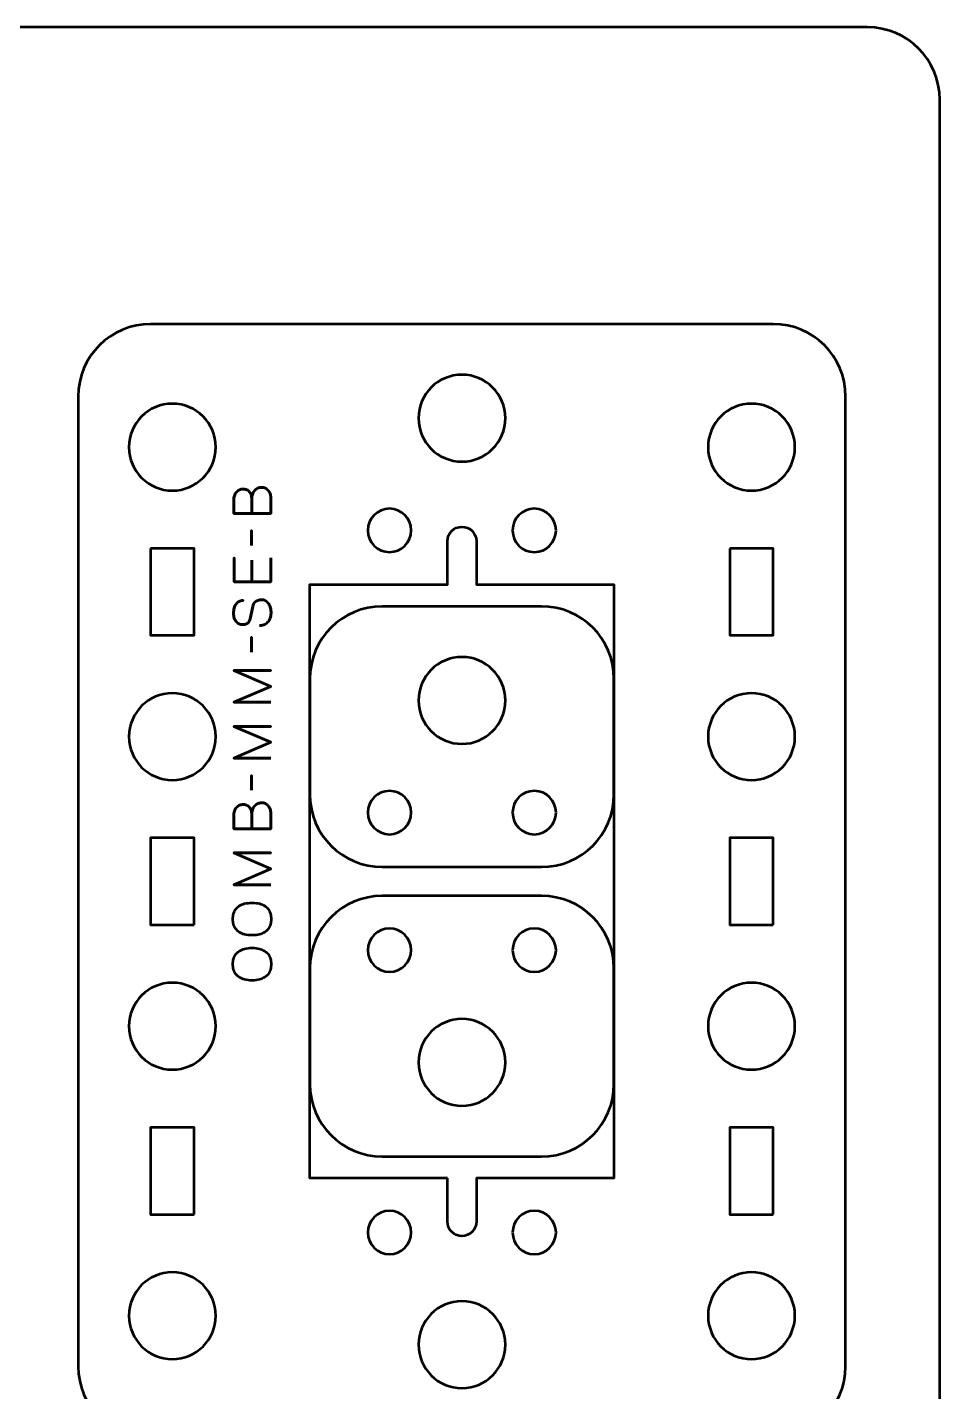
# Model space of a CAD drawing. Header units: centimetres. Extents: x -17.9 to -3.1, y -25.3 to -4.3.
# Drawn here: x -9.4 to -3.1, y -13.77 to -4.35 of the extents above; entities that cross this region are included whole.
import ezdxf

# ---------------------------------------------------------------- set-up
doc = ezdxf.new("R2010")
doc.units = ezdxf.units.CM
doc.header["$MEASUREMENT"] = 0
doc.layers.add('Layer 1', color=7, linetype='Continuous')

msp = doc.modelspace()

# ---------------------------------------------------------------- linework, layer by layer
at = {"layer": 'Layer 1', "color": 7, "lineweight": 53}
msp.add_open_spline([(-17.90003, -24.8499), (-17.90003, -24.8499), (-17.90003, -4.84994), (-17.90003, -4.84994), (-17.90003, -4.84994), (-17.90003, -4.57297), (-17.67694, -4.34998), (-17.39994, -4.34998), (-17.39994, -4.34998), (-17.39994, -4.34998), (-3.60007, -4.34998), (-3.60007, -4.34998), (-3.60007, -4.34998), (-3.32293, -4.34998), (-3.09997, -4.57297), (-3.09997, -4.84994), (-3.09997, -4.84994), (-3.09997, -4.84994), (-3.09997, -24.8499), (-3.09997, -24.8499), (-3.09997, -24.8499), (-3.09997, -25.1269), (-3.32293, -25.34999), (-3.60007, -25.34999), (-3.60007, -25.34999), (-3.60007, -25.34999), (-17.39994, -25.34999), (-17.39994, -25.34999), (-17.39994, -25.34999), (-17.67694, -25.34999), (-17.90003, -25.1269), (-17.90003, -24.8499)], degree=3, knots=[0, 0, 0, 0, 0.125, 0.125, 0.125, 0.125, 0.25, 0.25, 0.25, 0.25, 0.375, 0.375, 0.375, 0.375, 0.5, 0.5, 0.5, 0.5, 0.625, 0.625, 0.625, 0.625, 0.75, 0.75, 0.75, 0.75, 0.875, 0.875, 0.875, 0.875, 1, 1, 1, 1], dxfattribs=at)
at = {"layer": 'Layer 1', "color": 2, "lineweight": 53}
for points, knots in [([(-9.05003, -6.9001), (-9.05003, -6.6231), (-8.82694, -6.4), (-8.54994, -6.4), (-8.54994, -6.4), (-8.54994, -6.4), (-4.25008, -6.4), (-4.25008, -6.4), (-4.25008, -6.4), (-3.97295, -6.4), (-3.74999, -6.6231), (-3.74999, -6.9001), (-3.74999, -6.9001), (-3.74999, -9.66669), (-3.74999, -10.83331), (-3.74999, -13.5999), (-3.74999, -13.5999), (-3.74999, -13.8769), (-3.97308, -14.1), (-4.25008, -14.1), (-4.25008, -14.1), (-4.25008, -14.1), (-8.54994, -14.1), (-8.54994, -14.1), (-8.54994, -14.1), (-8.82707, -14.1), (-9.05003, -13.8769), (-9.05003, -13.5999), (-9.05003, -13.5999), (-9.05003, -10.83331), (-9.05003, -9.66669), (-9.05003, -6.9001)], [0, 0, 0, 0, 0.125, 0.125, 0.125, 0.125, 0.25, 0.25, 0.25, 0.25, 0.375, 0.375, 0.375, 0.375, 0.5, 0.5, 0.5, 0.5, 0.625, 0.625, 0.625, 0.625, 0.75, 0.75, 0.75, 0.75, 0.875, 0.875, 0.875, 0.875, 1, 1, 1, 1]), ([(-6.49999, -12.3), (-6.49999, -12.3), (-6.49999, -12.60005), (-6.49999, -12.60005), (-6.49999, -12.60005), (-6.49999, -12.65526), (-6.4552, -12.70005), (-6.39999, -12.70005), (-6.39999, -12.70005), (-6.34478, -12.70005), (-6.29999, -12.65526), (-6.29999, -12.60005), (-6.29999, -12.60005), (-6.29999, -12.60005), (-6.29999, -12.3), (-6.29999, -12.3), (-6.29999, -12.3), (-6.29999, -12.3), (-5.35002, -12.3), (-5.35002, -12.3), (-5.35002, -12.3), (-5.35002, -12.3), (-5.35001, -8.2), (-5.35001, -8.2), (-5.35001, -8.2), (-5.35001, -8.2), (-6.30003, -8.2), (-6.30003, -8.2), (-6.30003, -8.2), (-6.30003, -8.2), (-6.30003, -7.89995), (-6.30003, -7.89995), (-6.30003, -7.89995), (-6.30003, -7.84474), (-6.34482, -7.79995), (-6.40003, -7.79995), (-6.40003, -7.79995), (-6.45524, -7.79995), (-6.50003, -7.84474), (-6.50003, -7.89995), (-6.50003, -7.89995), (-6.50003, -7.89995), (-6.50003, -8.2), (-6.50003, -8.2), (-6.50003, -8.2), (-6.50003, -8.2), (-7.45, -8.2), (-7.45, -8.2), (-7.45, -8.2), (-7.45, -8.2), (-7.45001, -12.3), (-7.45001, -12.3), (-7.45001, -12.3), (-7.45001, -12.3), (-6.49999, -12.3), (-6.49999, -12.3)], [0, 0, 0, 0, 0.0714286, 0.0714286, 0.0714286, 0.0714286, 0.1428571, 0.1428571, 0.1428571, 0.1428571, 0.2142857, 0.2142857, 0.2142857, 0.2142857, 0.2857143, 0.2857143, 0.2857143, 0.2857143, 0.3571429, 0.3571429, 0.3571429, 0.3571429, 0.4285714, 0.4285714, 0.4285714, 0.4285714, 0.5, 0.5, 0.5, 0.5, 0.5714286, 0.5714286, 0.5714286, 0.5714286, 0.6428571, 0.6428571, 0.6428571, 0.6428571, 0.7142857, 0.7142857, 0.7142857, 0.7142857, 0.7857143, 0.7857143, 0.7857143, 0.7857143, 0.8571429, 0.8571429, 0.8571429, 0.8571429, 0.9285714, 0.9285714, 0.9285714, 0.9285714, 1, 1, 1, 1]), ([(-5.34999, -9.6499), (-5.34999, -9.9269), (-5.57308, -10.15), (-5.85008, -10.15), (-5.85008, -10.15), (-5.85008, -10.15), (-6.94994, -10.15), (-6.94994, -10.15), (-6.94994, -10.15), (-7.22707, -10.15), (-7.45003, -9.9269), (-7.45003, -9.6499), (-7.45003, -9.6499), (-7.45003, -9.6499), (-7.45003, -8.8501), (-7.45003, -8.8501), (-7.45003, -8.8501), (-7.45003, -8.5731), (-7.22694, -8.35), (-6.94994, -8.35), (-6.94994, -8.35), (-6.94994, -8.35), (-5.85008, -8.35), (-5.85008, -8.35), (-5.85008, -8.35), (-5.57295, -8.35), (-5.34999, -8.5731), (-5.34999, -8.8501), (-5.34999, -8.8501), (-5.34999, -8.8501), (-5.34999, -9.6499), (-5.34999, -9.6499)], [0, 0, 0, 0, 0.125, 0.125, 0.125, 0.125, 0.25, 0.25, 0.25, 0.25, 0.375, 0.375, 0.375, 0.375, 0.5, 0.5, 0.5, 0.5, 0.625, 0.625, 0.625, 0.625, 0.75, 0.75, 0.75, 0.75, 0.875, 0.875, 0.875, 0.875, 1, 1, 1, 1]), ([(-7.45003, -10.8501), (-7.45003, -10.5731), (-7.22694, -10.35), (-6.94994, -10.35), (-6.94994, -10.35), (-6.94994, -10.35), (-5.85008, -10.35), (-5.85008, -10.35), (-5.85008, -10.35), (-5.57295, -10.35), (-5.34999, -10.5731), (-5.34999, -10.8501), (-5.34999, -10.8501), (-5.34999, -10.8501), (-5.34999, -11.6499), (-5.34999, -11.6499), (-5.34999, -11.6499), (-5.34999, -11.9269), (-5.57308, -12.15), (-5.85008, -12.15), (-5.85008, -12.15), (-5.85008, -12.15), (-6.94994, -12.15), (-6.94994, -12.15), (-6.94994, -12.15), (-7.22707, -12.15), (-7.45003, -11.9269), (-7.45003, -11.6499), (-7.45003, -11.6499), (-7.45003, -11.6499), (-7.45003, -10.8501), (-7.45003, -10.8501)], [0, 0, 0, 0, 0.125, 0.125, 0.125, 0.125, 0.25, 0.25, 0.25, 0.25, 0.375, 0.375, 0.375, 0.375, 0.5, 0.5, 0.5, 0.5, 0.625, 0.625, 0.625, 0.625, 0.75, 0.75, 0.75, 0.75, 0.875, 0.875, 0.875, 0.875, 1, 1, 1, 1])]:
    msp.add_open_spline(points, degree=3, knots=knots, dxfattribs=at)
at = {"layer": 'Layer 1', "lineweight": 53}
for points in [[(-6.1, -7.05009), (-6.1, -7.21572), (-6.23423, -7.3501), (-6.40001, -7.3501), (-6.40001, -7.3501), (-6.56567, -7.3501), (-6.70001, -7.21572), (-6.70001, -7.05009), (-6.70001, -7.05009), (-6.70001, -6.88432), (-6.56567, -6.75009), (-6.40001, -6.75009), (-6.40001, -6.75009), (-6.23423, -6.75009), (-6.1, -6.88432), (-6.1, -7.05009)], [(-6.1, -7.05009), (-6.1, -7.21572), (-6.23423, -7.3501), (-6.40001, -7.3501), (-6.40001, -7.3501), (-6.56567, -7.3501), (-6.70001, -7.21572), (-6.70001, -7.05009), (-6.70001, -7.05009), (-6.70001, -6.88432), (-6.56567, -6.75009), (-6.40001, -6.75009), (-6.40001, -6.75009), (-6.23423, -6.75009), (-6.1, -6.88432), (-6.1, -7.05009)], [(-8.1, -7.25009), (-8.1, -7.41572), (-8.23423, -7.5501), (-8.40001, -7.5501), (-8.40001, -7.5501), (-8.56567, -7.5501), (-8.70001, -7.41572), (-8.70001, -7.25009), (-8.70001, -7.25009), (-8.70001, -7.08432), (-8.56567, -6.95009), (-8.40001, -6.95009), (-8.40001, -6.95009), (-8.23423, -6.95009), (-8.1, -7.08432), (-8.1, -7.25009)], [(-4.10002, -7.25009), (-4.10002, -7.41572), (-4.23434, -7.5501), (-4.40001, -7.5501), (-4.40001, -7.5501), (-4.56564, -7.5501), (-4.70001, -7.41572), (-4.70001, -7.25009), (-4.70001, -7.25009), (-4.70001, -7.08432), (-4.56564, -6.95009), (-4.40001, -6.95009), (-4.40001, -6.95009), (-4.23434, -6.95009), (-4.10002, -7.08432), (-4.10002, -7.25009)], [(-8.54994, -7.95005), (-8.54994, -7.95005), (-8.24993, -7.95005), (-8.24993, -7.95005), (-8.24993, -7.95005), (-8.24993, -7.95005), (-8.24993, -8.55004), (-8.24993, -8.55004), (-8.24993, -8.55004), (-8.24993, -8.55004), (-8.54994, -8.55004), (-8.54994, -8.55004), (-8.54994, -8.55004), (-8.54994, -8.55004), (-8.54994, -7.95005), (-8.54994, -7.95005)], [(-4.54994, -7.95005), (-4.54994, -7.95005), (-4.24993, -7.95005), (-4.24993, -7.95005), (-4.24993, -7.95005), (-4.24993, -7.95005), (-4.24993, -8.55004), (-4.24993, -8.55004), (-4.24993, -8.55004), (-4.24993, -8.55004), (-4.54994, -8.55004), (-4.54994, -8.55004), (-4.54994, -8.55004), (-4.54994, -8.55004), (-4.54994, -7.95005), (-4.54994, -7.95005)], [(-6.10002, -9.00003), (-6.10002, -9.1658), (-6.23434, -9.30003), (-6.40001, -9.30003), (-6.40001, -9.30003), (-6.56564, -9.30003), (-6.70001, -9.1658), (-6.70001, -9.00003), (-6.70001, -9.00003), (-6.70001, -8.83437), (-6.56564, -8.70003), (-6.40001, -8.70003), (-6.40001, -8.70003), (-6.23434, -8.70003), (-6.10002, -8.83437), (-6.10002, -9.00003)], [(-8.7, -9.24991), (-8.7, -9.08428), (-8.56568, -8.9499), (-8.40001, -8.9499), (-8.40001, -8.9499), (-8.23438, -8.9499), (-8.10001, -9.08428), (-8.10001, -9.24991), (-8.10001, -9.24991), (-8.10001, -9.41568), (-8.23438, -9.54991), (-8.40001, -9.54991), (-8.40001, -9.54991), (-8.56568, -9.54991), (-8.7, -9.41568), (-8.7, -9.24991)], [(-4.7, -9.24991), (-4.7, -9.08428), (-4.56568, -8.9499), (-4.40001, -8.9499), (-4.40001, -8.9499), (-4.23438, -8.9499), (-4.10001, -9.08428), (-4.10001, -9.24991), (-4.10001, -9.24991), (-4.10001, -9.41568), (-4.23438, -9.54991), (-4.40001, -9.54991), (-4.40001, -9.54991), (-4.56568, -9.54991), (-4.7, -9.41568), (-4.7, -9.24991)], [(-8.24994, -10.54995), (-8.24994, -10.54995), (-8.54994, -10.54995), (-8.54994, -10.54995), (-8.54994, -10.54995), (-8.54994, -10.54995), (-8.54994, -9.94996), (-8.54994, -9.94996), (-8.54994, -9.94996), (-8.54994, -9.94996), (-8.24994, -9.94996), (-8.24994, -9.94996), (-8.24994, -9.94996), (-8.24994, -9.94996), (-8.24994, -10.54995), (-8.24994, -10.54995)], [(-4.24994, -10.54995), (-4.24994, -10.54995), (-4.54994, -10.54995), (-4.54994, -10.54995), (-4.54994, -10.54995), (-4.54994, -10.54995), (-4.54994, -9.94996), (-4.54994, -9.94996), (-4.54994, -9.94996), (-4.54994, -9.94996), (-4.24994, -9.94996), (-4.24994, -9.94996), (-4.24994, -9.94996), (-4.24994, -9.94996), (-4.24994, -10.54995), (-4.24994, -10.54995)], [(-8.7, -11.24991), (-8.7, -11.08428), (-8.56568, -10.9499), (-8.40001, -10.9499), (-8.40001, -10.9499), (-8.23438, -10.9499), (-8.10001, -11.08428), (-8.10001, -11.24991), (-8.10001, -11.24991), (-8.10001, -11.41568), (-8.23438, -11.54991), (-8.40001, -11.54991), (-8.40001, -11.54991), (-8.56568, -11.54991), (-8.7, -11.41568), (-8.7, -11.24991)], [(-4.70002, -11.24991), (-4.70002, -11.08428), (-4.56579, -10.9499), (-4.40001, -10.9499), (-4.40001, -10.9499), (-4.23435, -10.9499), (-4.10001, -11.08428), (-4.10001, -11.24991), (-4.10001, -11.24991), (-4.10001, -11.41568), (-4.23435, -11.54991), (-4.40001, -11.54991), (-4.40001, -11.54991), (-4.56579, -11.54991), (-4.70002, -11.41568), (-4.70002, -11.24991)], [(-6.7, -11.49997), (-6.7, -11.3342), (-6.56568, -11.19997), (-6.40001, -11.19997), (-6.40001, -11.19997), (-6.23438, -11.19997), (-6.10001, -11.3342), (-6.10001, -11.49997), (-6.10001, -11.49997), (-6.10001, -11.66563), (-6.23438, -11.79997), (-6.40001, -11.79997), (-6.40001, -11.79997), (-6.56568, -11.79997), (-6.7, -11.66563), (-6.7, -11.49997)], [(-8.24994, -12.54995), (-8.24994, -12.54995), (-8.54994, -12.54995), (-8.54994, -12.54995), (-8.54994, -12.54995), (-8.54994, -12.54995), (-8.54994, -11.94996), (-8.54994, -11.94996), (-8.54994, -11.94996), (-8.54994, -11.94996), (-8.24994, -11.94996), (-8.24994, -11.94996), (-8.24994, -11.94996), (-8.24994, -11.94996), (-8.24994, -12.54995), (-8.24994, -12.54995)], [(-4.25008, -12.54995), (-4.25008, -12.54995), (-4.55009, -12.54995), (-4.55009, -12.54995), (-4.55009, -12.54995), (-4.55009, -12.54995), (-4.55009, -11.94996), (-4.55009, -11.94996), (-4.55009, -11.94996), (-4.55009, -11.94996), (-4.25008, -11.94996), (-4.25008, -11.94996), (-4.25008, -11.94996), (-4.25008, -11.94996), (-4.25008, -12.54995), (-4.25008, -12.54995)], [(-8.7, -13.24997), (-8.7, -13.0842), (-8.56568, -12.94997), (-8.40001, -12.94997), (-8.40001, -12.94997), (-8.23438, -12.94997), (-8.10001, -13.0842), (-8.10001, -13.24997), (-8.10001, -13.24997), (-8.10001, -13.41563), (-8.23438, -13.54997), (-8.40001, -13.54997), (-8.40001, -13.54997), (-8.56568, -13.54997), (-8.7, -13.41563), (-8.7, -13.24997)], [(-4.70002, -13.24997), (-4.70002, -13.0842), (-4.56579, -12.94997), (-4.40001, -12.94997), (-4.40001, -12.94997), (-4.23435, -12.94997), (-4.10001, -13.0842), (-4.10001, -13.24997), (-4.10001, -13.24997), (-4.10001, -13.41563), (-4.23435, -13.54997), (-4.40001, -13.54997), (-4.40001, -13.54997), (-4.56579, -13.54997), (-4.70002, -13.41563), (-4.70002, -13.24997)], [(-6.7, -13.44997), (-6.7, -13.2842), (-6.56568, -13.14997), (-6.40001, -13.14997), (-6.40001, -13.14997), (-6.23438, -13.14997), (-6.10001, -13.2842), (-6.10001, -13.44997), (-6.10001, -13.44997), (-6.10001, -13.61563), (-6.23438, -13.74997), (-6.40001, -13.74997), (-6.40001, -13.74997), (-6.56568, -13.74997), (-6.7, -13.61563), (-6.7, -13.44997)]]:
    msp.add_open_spline(points, degree=3, knots=[0, 0, 0, 0, 0.25, 0.25, 0.25, 0.25, 0.5, 0.5, 0.5, 0.5, 0.75, 0.75, 0.75, 0.75, 1, 1, 1, 1], dxfattribs=at)
at = {"layer": 'Layer 1', "color": 30, "lineweight": 53}
for points, knots in [([(-7.85141, -7.70826), (-7.85141, -7.70826), (-7.85141, -7.61054), (-7.85141, -7.61054), (-7.85141, -7.61054), (-7.85147, -7.59784), (-7.85323, -7.58702), (-7.8567, -7.57791), (-7.8567, -7.57791), (-7.86011, -7.56885), (-7.86476, -7.5615), (-7.87058, -7.5558), (-7.87058, -7.5558), (-7.8764, -7.5501), (-7.88299, -7.54598), (-7.89028, -7.54339), (-7.89028, -7.54339), (-7.89751, -7.54087), (-7.90503, -7.53969), (-7.9128, -7.53998), (-7.9128, -7.53998), (-7.92056, -7.54034), (-7.92808, -7.54198), (-7.93543, -7.54492), (-7.93543, -7.54492), (-7.94278, -7.5478), (-7.94943, -7.55215), (-7.95536, -7.55786), (-7.95536, -7.55786), (-7.9613, -7.56356), (-7.96601, -7.57068), (-7.96948, -7.57932), (-7.96948, -7.57932), (-7.973, -7.58796), (-7.97483, -7.59813), (-7.97488, -7.60983), (-7.97488, -7.60983), (-7.97488, -7.60983), (-7.97488, -7.70826), (-7.97488, -7.70826), (-7.97488, -7.70826), (-7.97488, -7.70826), (-7.72053, -7.70826), (-7.72053, -7.70826), (-7.72053, -7.70826), (-7.72053, -7.70826), (-7.72053, -7.59996), (-7.72053, -7.59996), (-7.72053, -7.59996), (-7.72053, -7.58984), (-7.722, -7.58044), (-7.72488, -7.57173), (-7.72488, -7.57173), (-7.72782, -7.56303), (-7.732, -7.55545), (-7.73752, -7.54886), (-7.73752, -7.54886), (-7.74311, -7.54234), (-7.74981, -7.53722), (-7.75775, -7.53357), (-7.75775, -7.53357), (-7.76569, -7.52993), (-7.77468, -7.52805), (-7.78474, -7.52799), (-7.78474, -7.52799), (-7.79485, -7.52822), (-7.80396, -7.53034), (-7.81214, -7.5344), (-7.81214, -7.5344), (-7.82031, -7.53845), (-7.8273, -7.5441), (-7.83313, -7.55139), (-7.83313, -7.55139), (-7.83901, -7.55868), (-7.84353, -7.56738), (-7.84665, -7.57738), (-7.84665, -7.57738), (-7.84977, -7.58737), (-7.85135, -7.59843), (-7.85141, -7.61054), (-7.85141, -7.61054), (-7.85135, -7.59843), (-7.84977, -7.58737), (-7.84665, -7.57738), (-7.84665, -7.57738), (-7.84353, -7.56738), (-7.83901, -7.55868), (-7.83313, -7.55139), (-7.83313, -7.55139), (-7.8273, -7.5441), (-7.82031, -7.53845), (-7.81214, -7.5344), (-7.81214, -7.5344), (-7.80396, -7.53034), (-7.79485, -7.52822), (-7.78474, -7.52799), (-7.78474, -7.52799), (-7.77468, -7.52805), (-7.76569, -7.52993), (-7.75775, -7.53357), (-7.75775, -7.53357), (-7.74981, -7.53722), (-7.74311, -7.54234), (-7.73752, -7.54886), (-7.73752, -7.54886), (-7.732, -7.55545), (-7.72782, -7.56303), (-7.72488, -7.57173), (-7.72488, -7.57173), (-7.722, -7.58044), (-7.72053, -7.58984), (-7.72053, -7.59996), (-7.72053, -7.59996), (-7.72053, -7.59996), (-7.72053, -7.70826), (-7.72053, -7.70826), (-7.72053, -7.70826), (-7.72053, -7.70826), (-7.97488, -7.70826), (-7.97488, -7.70826), (-7.97488, -7.70826), (-7.97488, -7.70826), (-7.97488, -7.60983), (-7.97488, -7.60983), (-7.97488, -7.60983), (-7.97483, -7.59813), (-7.973, -7.58796), (-7.96948, -7.57932), (-7.96948, -7.57932), (-7.96601, -7.57068), (-7.9613, -7.56356), (-7.95536, -7.55786), (-7.95536, -7.55786), (-7.94943, -7.55215), (-7.94278, -7.5478), (-7.93543, -7.54492), (-7.93543, -7.54492), (-7.92808, -7.54198), (-7.92056, -7.54034), (-7.9128, -7.53998), (-7.9128, -7.53998), (-7.90503, -7.53969), (-7.89751, -7.54087), (-7.89028, -7.54339), (-7.89028, -7.54339), (-7.88299, -7.54598), (-7.8764, -7.5501), (-7.87058, -7.5558), (-7.87058, -7.5558), (-7.86476, -7.5615), (-7.86011, -7.56885), (-7.8567, -7.57791), (-7.8567, -7.57791), (-7.85323, -7.58702), (-7.85147, -7.59784), (-7.85141, -7.61054), (-7.85141, -7.61054), (-7.85141, -7.61054), (-7.85141, -7.70826), (-7.85141, -7.70826)], [0, 0, 0, 0, 0.025, 0.025, 0.025, 0.025, 0.05, 0.05, 0.05, 0.05, 0.075, 0.075, 0.075, 0.075, 0.1, 0.1, 0.1, 0.1, 0.125, 0.125, 0.125, 0.125, 0.15, 0.15, 0.15, 0.15, 0.175, 0.175, 0.175, 0.175, 0.2, 0.2, 0.2, 0.2, 0.225, 0.225, 0.225, 0.225, 0.25, 0.25, 0.25, 0.25, 0.275, 0.275, 0.275, 0.275, 0.3, 0.3, 0.3, 0.3, 0.325, 0.325, 0.325, 0.325, 0.35, 0.35, 0.35, 0.35, 0.375, 0.375, 0.375, 0.375, 0.4, 0.4, 0.4, 0.4, 0.425, 0.425, 0.425, 0.425, 0.45, 0.45, 0.45, 0.45, 0.475, 0.475, 0.475, 0.475, 0.5, 0.5, 0.5, 0.5, 0.525, 0.525, 0.525, 0.525, 0.55, 0.55, 0.55, 0.55, 0.575, 0.575, 0.575, 0.575, 0.6, 0.6, 0.6, 0.6, 0.625, 0.625, 0.625, 0.625, 0.65, 0.65, 0.65, 0.65, 0.675, 0.675, 0.675, 0.675, 0.7, 0.7, 0.7, 0.7, 0.725, 0.725, 0.725, 0.725, 0.75, 0.75, 0.75, 0.75, 0.775, 0.775, 0.775, 0.775, 0.8, 0.8, 0.8, 0.8, 0.825, 0.825, 0.825, 0.825, 0.85, 0.85, 0.85, 0.85, 0.875, 0.875, 0.875, 0.875, 0.9, 0.9, 0.9, 0.9, 0.925, 0.925, 0.925, 0.925, 0.95, 0.95, 0.95, 0.95, 0.975, 0.975, 0.975, 0.975, 1, 1, 1, 1]), ([(-7.85353, -7.92981), (-7.85353, -7.92981), (-7.85353, -7.82715), (-7.85353, -7.82715), (-7.85353, -7.82715), (-7.85353, -7.82715), (-7.85353, -7.92981), (-7.85353, -7.92981)], [0, 0, 0, 0, 0.5, 0.5, 0.5, 0.5, 1, 1, 1, 1]), ([(-7.72053, -8.01588), (-7.72053, -8.01588), (-7.72053, -8.18028), (-7.72053, -8.18028), (-7.72053, -8.18028), (-7.72053, -8.18028), (-7.97347, -8.18028), (-7.97347, -8.18028), (-7.97347, -8.18028), (-7.97347, -8.18028), (-7.97347, -8.01588), (-7.97347, -8.01588), (-7.97347, -8.01588), (-7.97347, -8.01588), (-7.97347, -8.18028), (-7.97347, -8.18028), (-7.97347, -8.18028), (-7.97347, -8.18028), (-7.72053, -8.18028), (-7.72053, -8.18028), (-7.72053, -8.18028), (-7.72053, -8.18028), (-7.72053, -8.01588), (-7.72053, -8.01588)], [0, 0, 0, 0, 0.1666667, 0.1666667, 0.1666667, 0.1666667, 0.3333333, 0.3333333, 0.3333333, 0.3333333, 0.5, 0.5, 0.5, 0.5, 0.6666667, 0.6666667, 0.6666667, 0.6666667, 0.8333333, 0.8333333, 0.8333333, 0.8333333, 1, 1, 1, 1]), ([(-7.85071, -8.03), (-7.85071, -8.03), (-7.85071, -8.18028), (-7.85071, -8.18028), (-7.85071, -8.18028), (-7.85071, -8.18028), (-7.85071, -8.03), (-7.85071, -8.03)], [0, 0, 0, 0, 0.5, 0.5, 0.5, 0.5, 1, 1, 1, 1]), ([(-7.79744, -8.48191), (-7.78332, -8.48179), (-7.77127, -8.47932), (-7.76128, -8.47438), (-7.76128, -8.47438), (-7.75122, -8.4695), (-7.74305, -8.46268), (-7.73676, -8.4541), (-7.73676, -8.4541), (-7.73041, -8.44546), (-7.72576, -8.43552), (-7.72282, -8.42429), (-7.72282, -8.42429), (-7.71982, -8.41312), (-7.71835, -8.40112), (-7.71841, -8.38842), (-7.71841, -8.38842), (-7.71847, -8.37561), (-7.72035, -8.36408), (-7.72394, -8.35379), (-7.72394, -8.35379), (-7.72753, -8.34356), (-7.73235, -8.3348), (-7.7384, -8.32745), (-7.7384, -8.32745), (-7.74446, -8.32016), (-7.75122, -8.31452), (-7.75875, -8.31052), (-7.75875, -8.31052), (-7.76627, -8.30652), (-7.77398, -8.3044), (-7.78191, -8.30411), (-7.78191, -8.30411), (-7.79232, -8.30376), (-7.80185, -8.30528), (-7.81043, -8.30864), (-7.81043, -8.30864), (-7.81901, -8.31199), (-7.82619, -8.31716), (-7.83207, -8.32416), (-7.83207, -8.32416), (-7.83795, -8.3311), (-7.84206, -8.33986), (-7.84436, -8.35032), (-7.84436, -8.35032), (-7.84436, -8.35032), (-7.86305, -8.43675), (-7.86305, -8.43675), (-7.86305, -8.43675), (-7.86476, -8.44487), (-7.86764, -8.45186), (-7.87164, -8.45763), (-7.87164, -8.45763), (-7.87569, -8.46339), (-7.88128, -8.46786), (-7.88845, -8.47091), (-7.88845, -8.47091), (-7.89557, -8.47397), (-7.90462, -8.47556), (-7.91562, -8.47556), (-7.91562, -8.47556), (-7.92397, -8.47556), (-7.93185, -8.47385), (-7.93925, -8.47039), (-7.93925, -8.47039), (-7.94666, -8.46698), (-7.95319, -8.46192), (-7.95889, -8.45527), (-7.95889, -8.45527), (-7.96465, -8.44863), (-7.96912, -8.4404), (-7.97236, -8.43064), (-7.97236, -8.43064), (-7.97565, -8.42082), (-7.9773, -8.40959), (-7.97735, -8.39689), (-7.97735, -8.39689), (-7.97735, -8.38413), (-7.97588, -8.37243), (-7.97294, -8.36173), (-7.97294, -8.36173), (-7.97, -8.35109), (-7.96577, -8.34186), (-7.96013, -8.33409), (-7.96013, -8.33409), (-7.95448, -8.32633), (-7.94754, -8.32034), (-7.93943, -8.31622), (-7.93943, -8.31622), (-7.93126, -8.3121), (-7.92191, -8.31016), (-7.91138, -8.31046), (-7.91138, -8.31046), (-7.92191, -8.31016), (-7.93126, -8.3121), (-7.93943, -8.31622), (-7.93943, -8.31622), (-7.94754, -8.32034), (-7.95448, -8.32633), (-7.96013, -8.33409), (-7.96013, -8.33409), (-7.96577, -8.34186), (-7.97, -8.35109), (-7.97294, -8.36173), (-7.97294, -8.36173), (-7.97588, -8.37243), (-7.97735, -8.38413), (-7.97735, -8.39689), (-7.97735, -8.39689), (-7.9773, -8.40959), (-7.97565, -8.42082), (-7.97236, -8.43064), (-7.97236, -8.43064), (-7.96912, -8.4404), (-7.96465, -8.44863), (-7.95889, -8.45527), (-7.95889, -8.45527), (-7.95319, -8.46192), (-7.94666, -8.46698), (-7.93925, -8.47039), (-7.93925, -8.47039), (-7.93185, -8.47385), (-7.92397, -8.47556), (-7.91562, -8.47556), (-7.91562, -8.47556), (-7.90462, -8.47556), (-7.89557, -8.47403), (-7.88851, -8.47109), (-7.88851, -8.47109), (-7.8814, -8.46809), (-7.87587, -8.46368), (-7.87181, -8.45792), (-7.87181, -8.45792), (-7.86782, -8.45216), (-7.86488, -8.4451), (-7.86305, -8.43675), (-7.86305, -8.43675), (-7.86305, -8.43675), (-7.84436, -8.35032), (-7.84436, -8.35032), (-7.84436, -8.35032), (-7.84206, -8.33962), (-7.83795, -8.3308), (-7.83207, -8.32386), (-7.83207, -8.32386), (-7.82619, -8.31687), (-7.81901, -8.31175), (-7.81043, -8.30846), (-7.81043, -8.30846), (-7.80185, -8.30523), (-7.79232, -8.30376), (-7.78191, -8.30411), (-7.78191, -8.30411), (-7.77398, -8.3044), (-7.76627, -8.30652), (-7.75875, -8.31052), (-7.75875, -8.31052), (-7.75122, -8.31452), (-7.74446, -8.32016), (-7.7384, -8.32745), (-7.7384, -8.32745), (-7.73235, -8.3348), (-7.72753, -8.34356), (-7.72394, -8.35379), (-7.72394, -8.35379), (-7.72035, -8.36408), (-7.71847, -8.37561), (-7.71841, -8.38842), (-7.71841, -8.38842), (-7.71835, -8.40112), (-7.71982, -8.41312), (-7.72282, -8.42429), (-7.72282, -8.42429), (-7.72576, -8.43552), (-7.73041, -8.44546), (-7.73676, -8.4541), (-7.73676, -8.4541), (-7.74305, -8.46268), (-7.75122, -8.4695), (-7.76128, -8.47438), (-7.76128, -8.47438), (-7.77127, -8.47932), (-7.78332, -8.48179), (-7.79744, -8.48191)], [0, 0, 0, 0, 0.0217391, 0.0217391, 0.0217391, 0.0217391, 0.0434783, 0.0434783, 0.0434783, 0.0434783, 0.0652174, 0.0652174, 0.0652174, 0.0652174, 0.0869565, 0.0869565, 0.0869565, 0.0869565, 0.1086957, 0.1086957, 0.1086957, 0.1086957, 0.1304348, 0.1304348, 0.1304348, 0.1304348, 0.1521739, 0.1521739, 0.1521739, 0.1521739, 0.173913, 0.173913, 0.173913, 0.173913, 0.1956522, 0.1956522, 0.1956522, 0.1956522, 0.2173913, 0.2173913, 0.2173913, 0.2173913, 0.2391304, 0.2391304, 0.2391304, 0.2391304, 0.2608696, 0.2608696, 0.2608696, 0.2608696, 0.2826087, 0.2826087, 0.2826087, 0.2826087, 0.3043478, 0.3043478, 0.3043478, 0.3043478, 0.326087, 0.326087, 0.326087, 0.326087, 0.3478261, 0.3478261, 0.3478261, 0.3478261, 0.3695652, 0.3695652, 0.3695652, 0.3695652, 0.3913043, 0.3913043, 0.3913043, 0.3913043, 0.4130435, 0.4130435, 0.4130435, 0.4130435, 0.4347826, 0.4347826, 0.4347826, 0.4347826, 0.4565217, 0.4565217, 0.4565217, 0.4565217, 0.4782609, 0.4782609, 0.4782609, 0.4782609, 0.5, 0.5, 0.5, 0.5, 0.5217391, 0.5217391, 0.5217391, 0.5217391, 0.5434783, 0.5434783, 0.5434783, 0.5434783, 0.5652174, 0.5652174, 0.5652174, 0.5652174, 0.5869565, 0.5869565, 0.5869565, 0.5869565, 0.6086957, 0.6086957, 0.6086957, 0.6086957, 0.6304348, 0.6304348, 0.6304348, 0.6304348, 0.6521739, 0.6521739, 0.6521739, 0.6521739, 0.673913, 0.673913, 0.673913, 0.673913, 0.6956522, 0.6956522, 0.6956522, 0.6956522, 0.7173913, 0.7173913, 0.7173913, 0.7173913, 0.7391304, 0.7391304, 0.7391304, 0.7391304, 0.7608696, 0.7608696, 0.7608696, 0.7608696, 0.7826087, 0.7826087, 0.7826087, 0.7826087, 0.8043478, 0.8043478, 0.8043478, 0.8043478, 0.826087, 0.826087, 0.826087, 0.826087, 0.8478261, 0.8478261, 0.8478261, 0.8478261, 0.8695652, 0.8695652, 0.8695652, 0.8695652, 0.8913043, 0.8913043, 0.8913043, 0.8913043, 0.9130435, 0.9130435, 0.9130435, 0.9130435, 0.9347826, 0.9347826, 0.9347826, 0.9347826, 0.9565217, 0.9565217, 0.9565217, 0.9565217, 0.9782609, 0.9782609, 0.9782609, 0.9782609, 1, 1, 1, 1]), ([(-7.85353, -8.66536), (-7.85353, -8.66536), (-7.85353, -8.5627), (-7.85353, -8.5627), (-7.85353, -8.5627), (-7.85353, -8.5627), (-7.85353, -8.66536), (-7.85353, -8.66536)], [0, 0, 0, 0, 0.5, 0.5, 0.5, 0.5, 1, 1, 1, 1]), ([(-7.72053, -9.01285), (-7.72053, -9.01285), (-7.97488, -9.01285), (-7.97488, -9.01285), (-7.97488, -9.01285), (-7.97488, -9.01285), (-7.72053, -8.90349), (-7.72053, -8.90349), (-7.72053, -8.90349), (-7.72053, -8.90349), (-7.97488, -8.79377), (-7.97488, -8.79377), (-7.97488, -8.79377), (-7.97488, -8.79377), (-7.72053, -8.79377), (-7.72053, -8.79377), (-7.72053, -8.79377), (-7.72053, -8.79377), (-7.97488, -8.79377), (-7.97488, -8.79377), (-7.97488, -8.79377), (-7.97488, -8.79377), (-7.72053, -8.90349), (-7.72053, -8.90349), (-7.72053, -8.90349), (-7.72053, -8.90349), (-7.97488, -9.01285), (-7.97488, -9.01285), (-7.97488, -9.01285), (-7.97488, -9.01285), (-7.72053, -9.01285), (-7.72053, -9.01285)], [0, 0, 0, 0, 0.125, 0.125, 0.125, 0.125, 0.25, 0.25, 0.25, 0.25, 0.375, 0.375, 0.375, 0.375, 0.5, 0.5, 0.5, 0.5, 0.625, 0.625, 0.625, 0.625, 0.75, 0.75, 0.75, 0.75, 0.875, 0.875, 0.875, 0.875, 1, 1, 1, 1]), ([(-7.72053, -9.39844), (-7.72053, -9.39844), (-7.97488, -9.39844), (-7.97488, -9.39844), (-7.97488, -9.39844), (-7.97488, -9.39844), (-7.72053, -9.28908), (-7.72053, -9.28908), (-7.72053, -9.28908), (-7.72053, -9.28908), (-7.97488, -9.17936), (-7.97488, -9.17936), (-7.97488, -9.17936), (-7.97488, -9.17936), (-7.72053, -9.17936), (-7.72053, -9.17936), (-7.72053, -9.17936), (-7.72053, -9.17936), (-7.97488, -9.17936), (-7.97488, -9.17936), (-7.97488, -9.17936), (-7.97488, -9.17936), (-7.72053, -9.28908), (-7.72053, -9.28908), (-7.72053, -9.28908), (-7.72053, -9.28908), (-7.97488, -9.39844), (-7.97488, -9.39844), (-7.97488, -9.39844), (-7.97488, -9.39844), (-7.72053, -9.39844), (-7.72053, -9.39844)], [0, 0, 0, 0, 0.125, 0.125, 0.125, 0.125, 0.25, 0.25, 0.25, 0.25, 0.375, 0.375, 0.375, 0.375, 0.5, 0.5, 0.5, 0.5, 0.625, 0.625, 0.625, 0.625, 0.75, 0.75, 0.75, 0.75, 0.875, 0.875, 0.875, 0.875, 1, 1, 1, 1]), ([(-7.85353, -9.61999), (-7.85353, -9.61999), (-7.85353, -9.51733), (-7.85353, -9.51733), (-7.85353, -9.51733), (-7.85353, -9.51733), (-7.85353, -9.61999), (-7.85353, -9.61999)], [0, 0, 0, 0, 0.5, 0.5, 0.5, 0.5, 1, 1, 1, 1]), ([(-7.85141, -9.88704), (-7.85141, -9.88704), (-7.85141, -9.78932), (-7.85141, -9.78932), (-7.85141, -9.78932), (-7.85147, -9.77662), (-7.85323, -9.7658), (-7.8567, -9.75669), (-7.8567, -9.75669), (-7.86011, -9.74763), (-7.86476, -9.74028), (-7.87058, -9.73458), (-7.87058, -9.73458), (-7.8764, -9.72888), (-7.88299, -9.72476), (-7.89028, -9.72217), (-7.89028, -9.72217), (-7.89751, -9.71965), (-7.90503, -9.71847), (-7.9128, -9.71876), (-7.9128, -9.71876), (-7.92056, -9.71912), (-7.92808, -9.72076), (-7.93543, -9.7237), (-7.93543, -9.7237), (-7.94278, -9.72658), (-7.94943, -9.73093), (-7.95536, -9.73664), (-7.95536, -9.73664), (-7.9613, -9.74234), (-7.96601, -9.74946), (-7.96948, -9.7581), (-7.96948, -9.7581), (-7.973, -9.76674), (-7.97483, -9.77691), (-7.97488, -9.78861), (-7.97488, -9.78861), (-7.97488, -9.78861), (-7.97488, -9.88704), (-7.97488, -9.88704), (-7.97488, -9.88704), (-7.97488, -9.88704), (-7.72053, -9.88704), (-7.72053, -9.88704), (-7.72053, -9.88704), (-7.72053, -9.88704), (-7.72053, -9.77874), (-7.72053, -9.77874), (-7.72053, -9.77874), (-7.72053, -9.76862), (-7.722, -9.75922), (-7.72488, -9.75051), (-7.72488, -9.75051), (-7.72782, -9.74181), (-7.732, -9.73423), (-7.73752, -9.72764), (-7.73752, -9.72764), (-7.74311, -9.72112), (-7.74981, -9.716), (-7.75775, -9.71235), (-7.75775, -9.71235), (-7.76569, -9.70871), (-7.77468, -9.70683), (-7.78474, -9.70677), (-7.78474, -9.70677), (-7.79485, -9.707), (-7.80396, -9.70912), (-7.81214, -9.71318), (-7.81214, -9.71318), (-7.82031, -9.71723), (-7.8273, -9.72288), (-7.83313, -9.73017), (-7.83313, -9.73017), (-7.83901, -9.73746), (-7.84353, -9.74616), (-7.84665, -9.75616), (-7.84665, -9.75616), (-7.84977, -9.76615), (-7.85135, -9.77721), (-7.85141, -9.78932), (-7.85141, -9.78932), (-7.85135, -9.77721), (-7.84977, -9.76615), (-7.84665, -9.75616), (-7.84665, -9.75616), (-7.84353, -9.74616), (-7.83901, -9.73746), (-7.83313, -9.73017), (-7.83313, -9.73017), (-7.8273, -9.72288), (-7.82031, -9.71723), (-7.81214, -9.71318), (-7.81214, -9.71318), (-7.80396, -9.70912), (-7.79485, -9.707), (-7.78474, -9.70677), (-7.78474, -9.70677), (-7.77468, -9.70683), (-7.76569, -9.70871), (-7.75775, -9.71235), (-7.75775, -9.71235), (-7.74981, -9.716), (-7.74311, -9.72112), (-7.73752, -9.72764), (-7.73752, -9.72764), (-7.732, -9.73423), (-7.72782, -9.74181), (-7.72488, -9.75051), (-7.72488, -9.75051), (-7.722, -9.75922), (-7.72053, -9.76862), (-7.72053, -9.77874), (-7.72053, -9.77874), (-7.72053, -9.77874), (-7.72053, -9.88704), (-7.72053, -9.88704), (-7.72053, -9.88704), (-7.72053, -9.88704), (-7.97488, -9.88704), (-7.97488, -9.88704), (-7.97488, -9.88704), (-7.97488, -9.88704), (-7.97488, -9.78861), (-7.97488, -9.78861), (-7.97488, -9.78861), (-7.97483, -9.77691), (-7.973, -9.76674), (-7.96948, -9.7581), (-7.96948, -9.7581), (-7.96601, -9.74946), (-7.9613, -9.74234), (-7.95536, -9.73664), (-7.95536, -9.73664), (-7.94943, -9.73093), (-7.94278, -9.72658), (-7.93543, -9.7237), (-7.93543, -9.7237), (-7.92808, -9.72076), (-7.92056, -9.71912), (-7.9128, -9.71876), (-7.9128, -9.71876), (-7.90503, -9.71847), (-7.89751, -9.71965), (-7.89028, -9.72217), (-7.89028, -9.72217), (-7.88299, -9.72476), (-7.8764, -9.72888), (-7.87058, -9.73458), (-7.87058, -9.73458), (-7.86476, -9.74028), (-7.86011, -9.74763), (-7.8567, -9.75669), (-7.8567, -9.75669), (-7.85323, -9.7658), (-7.85147, -9.77662), (-7.85141, -9.78932), (-7.85141, -9.78932), (-7.85141, -9.78932), (-7.85141, -9.88704), (-7.85141, -9.88704)], [0, 0, 0, 0, 0.025, 0.025, 0.025, 0.025, 0.05, 0.05, 0.05, 0.05, 0.075, 0.075, 0.075, 0.075, 0.1, 0.1, 0.1, 0.1, 0.125, 0.125, 0.125, 0.125, 0.15, 0.15, 0.15, 0.15, 0.175, 0.175, 0.175, 0.175, 0.2, 0.2, 0.2, 0.2, 0.225, 0.225, 0.225, 0.225, 0.25, 0.25, 0.25, 0.25, 0.275, 0.275, 0.275, 0.275, 0.3, 0.3, 0.3, 0.3, 0.325, 0.325, 0.325, 0.325, 0.35, 0.35, 0.35, 0.35, 0.375, 0.375, 0.375, 0.375, 0.4, 0.4, 0.4, 0.4, 0.425, 0.425, 0.425, 0.425, 0.45, 0.45, 0.45, 0.45, 0.475, 0.475, 0.475, 0.475, 0.5, 0.5, 0.5, 0.5, 0.525, 0.525, 0.525, 0.525, 0.55, 0.55, 0.55, 0.55, 0.575, 0.575, 0.575, 0.575, 0.6, 0.6, 0.6, 0.6, 0.625, 0.625, 0.625, 0.625, 0.65, 0.65, 0.65, 0.65, 0.675, 0.675, 0.675, 0.675, 0.7, 0.7, 0.7, 0.7, 0.725, 0.725, 0.725, 0.725, 0.75, 0.75, 0.75, 0.75, 0.775, 0.775, 0.775, 0.775, 0.8, 0.8, 0.8, 0.8, 0.825, 0.825, 0.825, 0.825, 0.85, 0.85, 0.85, 0.85, 0.875, 0.875, 0.875, 0.875, 0.9, 0.9, 0.9, 0.9, 0.925, 0.925, 0.925, 0.925, 0.95, 0.95, 0.95, 0.95, 0.975, 0.975, 0.975, 0.975, 1, 1, 1, 1]), ([(-7.72053, -10.27263), (-7.72053, -10.27263), (-7.97488, -10.27263), (-7.97488, -10.27263), (-7.97488, -10.27263), (-7.97488, -10.27263), (-7.72053, -10.16327), (-7.72053, -10.16327), (-7.72053, -10.16327), (-7.72053, -10.16327), (-7.97488, -10.05355), (-7.97488, -10.05355), (-7.97488, -10.05355), (-7.97488, -10.05355), (-7.72053, -10.05355), (-7.72053, -10.05355), (-7.72053, -10.05355), (-7.72053, -10.05355), (-7.97488, -10.05355), (-7.97488, -10.05355), (-7.97488, -10.05355), (-7.97488, -10.05355), (-7.72053, -10.16327), (-7.72053, -10.16327), (-7.72053, -10.16327), (-7.72053, -10.16327), (-7.97488, -10.27263), (-7.97488, -10.27263), (-7.97488, -10.27263), (-7.97488, -10.27263), (-7.72053, -10.27263), (-7.72053, -10.27263)], [0, 0, 0, 0, 0.125, 0.125, 0.125, 0.125, 0.25, 0.25, 0.25, 0.25, 0.375, 0.375, 0.375, 0.375, 0.5, 0.5, 0.5, 0.5, 0.625, 0.625, 0.625, 0.625, 0.75, 0.75, 0.75, 0.75, 0.875, 0.875, 0.875, 0.875, 1, 1, 1, 1]), ([(-7.71841, -10.51005), (-7.71835, -10.49764), (-7.71982, -10.48588), (-7.72271, -10.47465), (-7.72271, -10.47465), (-7.72565, -10.46348), (-7.73023, -10.45325), (-7.73658, -10.4439), (-7.73658, -10.4439), (-7.74287, -10.43455), (-7.75116, -10.42644), (-7.76139, -10.41956), (-7.76139, -10.41956), (-7.77162, -10.41268), (-7.78403, -10.40739), (-7.79861, -10.40362), (-7.79861, -10.40362), (-7.81319, -10.3998), (-7.83019, -10.39792), (-7.84965, -10.39786), (-7.84965, -10.39786), (-7.86911, -10.39792), (-7.8861, -10.3998), (-7.90074, -10.40362), (-7.90074, -10.40362), (-7.91538, -10.40739), (-7.92785, -10.41268), (-7.93814, -10.41956), (-7.93814, -10.41956), (-7.94843, -10.42644), (-7.95678, -10.43455), (-7.96318, -10.4439), (-7.96318, -10.4439), (-7.96959, -10.45325), (-7.97424, -10.46348), (-7.97724, -10.47465), (-7.97724, -10.47465), (-7.98018, -10.48588), (-7.98165, -10.49764), (-7.98159, -10.51005), (-7.98159, -10.51005), (-7.98165, -10.52245), (-7.98018, -10.53421), (-7.97724, -10.54544), (-7.97724, -10.54544), (-7.97424, -10.55661), (-7.96959, -10.56684), (-7.96318, -10.57619), (-7.96318, -10.57619), (-7.95678, -10.58554), (-7.94843, -10.59365), (-7.93814, -10.60053), (-7.93814, -10.60053), (-7.92785, -10.60741), (-7.91538, -10.6127), (-7.90074, -10.61647), (-7.90074, -10.61647), (-7.8861, -10.62029), (-7.86911, -10.62217), (-7.84965, -10.62223), (-7.84965, -10.62223), (-7.83019, -10.62217), (-7.81319, -10.62029), (-7.79861, -10.61647), (-7.79861, -10.61647), (-7.78403, -10.6127), (-7.77162, -10.60741), (-7.76139, -10.60053), (-7.76139, -10.60053), (-7.75116, -10.59365), (-7.74287, -10.58554), (-7.73658, -10.57619), (-7.73658, -10.57619), (-7.73023, -10.56684), (-7.72565, -10.55661), (-7.72271, -10.54544), (-7.72271, -10.54544), (-7.71982, -10.53421), (-7.71835, -10.52245), (-7.71841, -10.51005)], [0, 0, 0, 0, 0.05, 0.05, 0.05, 0.05, 0.1, 0.1, 0.1, 0.1, 0.15, 0.15, 0.15, 0.15, 0.2, 0.2, 0.2, 0.2, 0.25, 0.25, 0.25, 0.25, 0.3, 0.3, 0.3, 0.3, 0.35, 0.35, 0.35, 0.35, 0.4, 0.4, 0.4, 0.4, 0.45, 0.45, 0.45, 0.45, 0.5, 0.5, 0.5, 0.5, 0.55, 0.55, 0.55, 0.55, 0.6, 0.6, 0.6, 0.6, 0.65, 0.65, 0.65, 0.65, 0.7, 0.7, 0.7, 0.7, 0.75, 0.75, 0.75, 0.75, 0.8, 0.8, 0.8, 0.8, 0.85, 0.85, 0.85, 0.85, 0.9, 0.9, 0.9, 0.9, 0.95, 0.95, 0.95, 0.95, 1, 1, 1, 1]), ([(-7.71841, -10.51005), (-7.71835, -10.49764), (-7.71982, -10.48588), (-7.72271, -10.47465), (-7.72271, -10.47465), (-7.72565, -10.46348), (-7.73023, -10.45325), (-7.73658, -10.4439), (-7.73658, -10.4439), (-7.74287, -10.43455), (-7.75116, -10.42644), (-7.76139, -10.41956), (-7.76139, -10.41956), (-7.77162, -10.41268), (-7.78403, -10.40739), (-7.79861, -10.40362), (-7.79861, -10.40362), (-7.81319, -10.3998), (-7.83019, -10.39792), (-7.84965, -10.39786), (-7.84965, -10.39786), (-7.86911, -10.39792), (-7.8861, -10.3998), (-7.90074, -10.40362), (-7.90074, -10.40362), (-7.91538, -10.40739), (-7.92785, -10.41268), (-7.93814, -10.41956), (-7.93814, -10.41956), (-7.94843, -10.42644), (-7.95678, -10.43455), (-7.96318, -10.4439), (-7.96318, -10.4439), (-7.96959, -10.45325), (-7.97424, -10.46348), (-7.97724, -10.47465), (-7.97724, -10.47465), (-7.98018, -10.48588), (-7.98165, -10.49764), (-7.98159, -10.51005), (-7.98159, -10.51005), (-7.98165, -10.52245), (-7.98018, -10.53421), (-7.97724, -10.54544), (-7.97724, -10.54544), (-7.97424, -10.55661), (-7.96959, -10.56684), (-7.96318, -10.57619), (-7.96318, -10.57619), (-7.95678, -10.58554), (-7.94843, -10.59365), (-7.93814, -10.60053), (-7.93814, -10.60053), (-7.92785, -10.60741), (-7.91538, -10.6127), (-7.90074, -10.61647), (-7.90074, -10.61647), (-7.8861, -10.62029), (-7.86911, -10.62217), (-7.84965, -10.62223), (-7.84965, -10.62223), (-7.83019, -10.62217), (-7.81319, -10.62029), (-7.79861, -10.61647), (-7.79861, -10.61647), (-7.78403, -10.6127), (-7.77162, -10.60741), (-7.76139, -10.60053), (-7.76139, -10.60053), (-7.75116, -10.59365), (-7.74287, -10.58554), (-7.73658, -10.57619), (-7.73658, -10.57619), (-7.73023, -10.56684), (-7.72565, -10.55661), (-7.72271, -10.54544), (-7.72271, -10.54544), (-7.71982, -10.53421), (-7.71835, -10.52245), (-7.71841, -10.51005)], [0, 0, 0, 0, 0.05, 0.05, 0.05, 0.05, 0.1, 0.1, 0.1, 0.1, 0.15, 0.15, 0.15, 0.15, 0.2, 0.2, 0.2, 0.2, 0.25, 0.25, 0.25, 0.25, 0.3, 0.3, 0.3, 0.3, 0.35, 0.35, 0.35, 0.35, 0.4, 0.4, 0.4, 0.4, 0.45, 0.45, 0.45, 0.45, 0.5, 0.5, 0.5, 0.5, 0.55, 0.55, 0.55, 0.55, 0.6, 0.6, 0.6, 0.6, 0.65, 0.65, 0.65, 0.65, 0.7, 0.7, 0.7, 0.7, 0.75, 0.75, 0.75, 0.75, 0.8, 0.8, 0.8, 0.8, 0.85, 0.85, 0.85, 0.85, 0.9, 0.9, 0.9, 0.9, 0.95, 0.95, 0.95, 0.95, 1, 1, 1, 1]), ([(-7.71841, -10.82155), (-7.71835, -10.80914), (-7.71982, -10.79738), (-7.72271, -10.78615), (-7.72271, -10.78615), (-7.72565, -10.77498), (-7.73023, -10.76475), (-7.73658, -10.7554), (-7.73658, -10.7554), (-7.74287, -10.74605), (-7.75116, -10.73794), (-7.76139, -10.73106), (-7.76139, -10.73106), (-7.77162, -10.72418), (-7.78403, -10.71889), (-7.79861, -10.71512), (-7.79861, -10.71512), (-7.81319, -10.7113), (-7.83019, -10.70942), (-7.84965, -10.70936), (-7.84965, -10.70936), (-7.86911, -10.70942), (-7.8861, -10.7113), (-7.90074, -10.71512), (-7.90074, -10.71512), (-7.91538, -10.71889), (-7.92785, -10.72418), (-7.93814, -10.73106), (-7.93814, -10.73106), (-7.94843, -10.73794), (-7.95678, -10.74605), (-7.96318, -10.7554), (-7.96318, -10.7554), (-7.96959, -10.76475), (-7.97424, -10.77498), (-7.97724, -10.78615), (-7.97724, -10.78615), (-7.98018, -10.79738), (-7.98165, -10.80914), (-7.98159, -10.82155), (-7.98159, -10.82155), (-7.98165, -10.83395), (-7.98018, -10.84571), (-7.97724, -10.85694), (-7.97724, -10.85694), (-7.97424, -10.86811), (-7.96959, -10.87834), (-7.96318, -10.88769), (-7.96318, -10.88769), (-7.95678, -10.89704), (-7.94843, -10.90515), (-7.93814, -10.91203), (-7.93814, -10.91203), (-7.92785, -10.91891), (-7.91538, -10.9242), (-7.90074, -10.92797), (-7.90074, -10.92797), (-7.8861, -10.93179), (-7.86911, -10.93367), (-7.84965, -10.93373), (-7.84965, -10.93373), (-7.83019, -10.93367), (-7.81319, -10.93179), (-7.79861, -10.92797), (-7.79861, -10.92797), (-7.78403, -10.9242), (-7.77162, -10.91891), (-7.76139, -10.91203), (-7.76139, -10.91203), (-7.75116, -10.90515), (-7.74287, -10.89704), (-7.73658, -10.88769), (-7.73658, -10.88769), (-7.73023, -10.87834), (-7.72565, -10.86811), (-7.72271, -10.85694), (-7.72271, -10.85694), (-7.71982, -10.84571), (-7.71835, -10.83395), (-7.71841, -10.82155)], [0, 0, 0, 0, 0.05, 0.05, 0.05, 0.05, 0.1, 0.1, 0.1, 0.1, 0.15, 0.15, 0.15, 0.15, 0.2, 0.2, 0.2, 0.2, 0.25, 0.25, 0.25, 0.25, 0.3, 0.3, 0.3, 0.3, 0.35, 0.35, 0.35, 0.35, 0.4, 0.4, 0.4, 0.4, 0.45, 0.45, 0.45, 0.45, 0.5, 0.5, 0.5, 0.5, 0.55, 0.55, 0.55, 0.55, 0.6, 0.6, 0.6, 0.6, 0.65, 0.65, 0.65, 0.65, 0.7, 0.7, 0.7, 0.7, 0.75, 0.75, 0.75, 0.75, 0.8, 0.8, 0.8, 0.8, 0.85, 0.85, 0.85, 0.85, 0.9, 0.9, 0.9, 0.9, 0.95, 0.95, 0.95, 0.95, 1, 1, 1, 1]), ([(-7.71841, -10.82155), (-7.71835, -10.80914), (-7.71982, -10.79738), (-7.72271, -10.78615), (-7.72271, -10.78615), (-7.72565, -10.77498), (-7.73023, -10.76475), (-7.73658, -10.7554), (-7.73658, -10.7554), (-7.74287, -10.74605), (-7.75116, -10.73794), (-7.76139, -10.73106), (-7.76139, -10.73106), (-7.77162, -10.72418), (-7.78403, -10.71889), (-7.79861, -10.71512), (-7.79861, -10.71512), (-7.81319, -10.7113), (-7.83019, -10.70942), (-7.84965, -10.70936), (-7.84965, -10.70936), (-7.86911, -10.70942), (-7.8861, -10.7113), (-7.90074, -10.71512), (-7.90074, -10.71512), (-7.91538, -10.71889), (-7.92785, -10.72418), (-7.93814, -10.73106), (-7.93814, -10.73106), (-7.94843, -10.73794), (-7.95678, -10.74605), (-7.96318, -10.7554), (-7.96318, -10.7554), (-7.96959, -10.76475), (-7.97424, -10.77498), (-7.97724, -10.78615), (-7.97724, -10.78615), (-7.98018, -10.79738), (-7.98165, -10.80914), (-7.98159, -10.82155), (-7.98159, -10.82155), (-7.98165, -10.83395), (-7.98018, -10.84571), (-7.97724, -10.85694), (-7.97724, -10.85694), (-7.97424, -10.86811), (-7.96959, -10.87834), (-7.96318, -10.88769), (-7.96318, -10.88769), (-7.95678, -10.89704), (-7.94843, -10.90515), (-7.93814, -10.91203), (-7.93814, -10.91203), (-7.92785, -10.91891), (-7.91538, -10.9242), (-7.90074, -10.92797), (-7.90074, -10.92797), (-7.8861, -10.93179), (-7.86911, -10.93367), (-7.84965, -10.93373), (-7.84965, -10.93373), (-7.83019, -10.93367), (-7.81319, -10.93179), (-7.79861, -10.92797), (-7.79861, -10.92797), (-7.78403, -10.9242), (-7.77162, -10.91891), (-7.76139, -10.91203), (-7.76139, -10.91203), (-7.75116, -10.90515), (-7.74287, -10.89704), (-7.73658, -10.88769), (-7.73658, -10.88769), (-7.73023, -10.87834), (-7.72565, -10.86811), (-7.72271, -10.85694), (-7.72271, -10.85694), (-7.71982, -10.84571), (-7.71835, -10.83395), (-7.71841, -10.82155)], [0, 0, 0, 0, 0.05, 0.05, 0.05, 0.05, 0.1, 0.1, 0.1, 0.1, 0.15, 0.15, 0.15, 0.15, 0.2, 0.2, 0.2, 0.2, 0.25, 0.25, 0.25, 0.25, 0.3, 0.3, 0.3, 0.3, 0.35, 0.35, 0.35, 0.35, 0.4, 0.4, 0.4, 0.4, 0.45, 0.45, 0.45, 0.45, 0.5, 0.5, 0.5, 0.5, 0.55, 0.55, 0.55, 0.55, 0.6, 0.6, 0.6, 0.6, 0.65, 0.65, 0.65, 0.65, 0.7, 0.7, 0.7, 0.7, 0.75, 0.75, 0.75, 0.75, 0.8, 0.8, 0.8, 0.8, 0.85, 0.85, 0.85, 0.85, 0.9, 0.9, 0.9, 0.9, 0.95, 0.95, 0.95, 0.95, 1, 1, 1, 1])]:
    msp.add_open_spline(points, degree=3, knots=knots, dxfattribs=at)
at = {"layer": 'Layer 1', "color": 250, "lineweight": 53}
for points in [[(-6.75003, -7.82495), (-6.75003, -7.90757), (-6.81742, -7.97495), (-6.90003, -7.97495), (-6.90003, -7.97495), (-6.98264, -7.97495), (-7.05003, -7.90757), (-7.05003, -7.82495), (-7.05003, -7.82495), (-7.05003, -7.74233), (-6.98264, -7.67495), (-6.90003, -7.67495), (-6.90003, -7.67495), (-6.81742, -7.67495), (-6.75003, -7.74233), (-6.75003, -7.82495)], [(-6.75003, -7.82495), (-6.75003, -7.90757), (-6.81742, -7.97495), (-6.90003, -7.97495), (-6.90003, -7.97495), (-6.98264, -7.97495), (-7.05003, -7.90757), (-7.05003, -7.82495), (-7.05003, -7.82495), (-7.05003, -7.74233), (-6.98264, -7.67495), (-6.90003, -7.67495), (-6.90003, -7.67495), (-6.81742, -7.67495), (-6.75003, -7.74233), (-6.75003, -7.82495)], [(-5.75003, -7.82495), (-5.75003, -7.90757), (-5.81742, -7.97495), (-5.90004, -7.97495), (-5.90004, -7.97495), (-5.98264, -7.97495), (-6.05003, -7.90757), (-6.05003, -7.82495), (-6.05003, -7.82495), (-6.05003, -7.74233), (-5.98264, -7.67495), (-5.90004, -7.67495), (-5.90004, -7.67495), (-5.81742, -7.67495), (-5.75003, -7.74233), (-5.75003, -7.82495)], [(-5.75003, -7.82495), (-5.75003, -7.90757), (-5.81742, -7.97495), (-5.90004, -7.97495), (-5.90004, -7.97495), (-5.98264, -7.97495), (-6.05003, -7.90757), (-6.05003, -7.82495), (-6.05003, -7.82495), (-6.05003, -7.74233), (-5.98264, -7.67495), (-5.90004, -7.67495), (-5.90004, -7.67495), (-5.81742, -7.67495), (-5.75003, -7.74233), (-5.75003, -7.82495)], [(-6.75003, -9.77495), (-6.75003, -9.85757), (-6.81742, -9.92495), (-6.90003, -9.92495), (-6.90003, -9.92495), (-6.98264, -9.92495), (-7.05003, -9.85757), (-7.05003, -9.77495), (-7.05003, -9.77495), (-7.05003, -9.69233), (-6.98264, -9.62495), (-6.90003, -9.62495), (-6.90003, -9.62495), (-6.81742, -9.62495), (-6.75003, -9.69233), (-6.75003, -9.77495)], [(-5.75003, -9.77495), (-5.75003, -9.85757), (-5.81742, -9.92495), (-5.90004, -9.92495), (-5.90004, -9.92495), (-5.98264, -9.92495), (-6.05003, -9.85757), (-6.05003, -9.77495), (-6.05003, -9.77495), (-6.05003, -9.69233), (-5.98264, -9.62495), (-5.90004, -9.62495), (-5.90004, -9.62495), (-5.81742, -9.62495), (-5.75003, -9.69233), (-5.75003, -9.77495)], [(-7.04999, -10.72505), (-7.04999, -10.64243), (-6.9826, -10.57505), (-6.89998, -10.57505), (-6.89998, -10.57505), (-6.81738, -10.57505), (-6.74999, -10.64243), (-6.74999, -10.72505), (-6.74999, -10.72505), (-6.74999, -10.80767), (-6.81738, -10.87505), (-6.89998, -10.87505), (-6.89998, -10.87505), (-6.9826, -10.87505), (-7.04999, -10.80767), (-7.04999, -10.72505)], [(-6.04999, -10.72505), (-6.04999, -10.64243), (-5.9826, -10.57505), (-5.89999, -10.57505), (-5.89999, -10.57505), (-5.81738, -10.57505), (-5.74999, -10.64243), (-5.74999, -10.72505), (-5.74999, -10.72505), (-5.74999, -10.80767), (-5.81738, -10.87505), (-5.89999, -10.87505), (-5.89999, -10.87505), (-5.9826, -10.87505), (-6.04999, -10.80767), (-6.04999, -10.72505)], [(-7.04999, -12.67505), (-7.04999, -12.59243), (-6.9826, -12.52505), (-6.89998, -12.52505), (-6.89998, -12.52505), (-6.81738, -12.52505), (-6.74999, -12.59243), (-6.74999, -12.67505), (-6.74999, -12.67505), (-6.74999, -12.75767), (-6.81738, -12.82505), (-6.89998, -12.82505), (-6.89998, -12.82505), (-6.9826, -12.82505), (-7.04999, -12.75767), (-7.04999, -12.67505)], [(-6.04999, -12.67505), (-6.04999, -12.59243), (-5.9826, -12.52505), (-5.89999, -12.52505), (-5.89999, -12.52505), (-5.81738, -12.52505), (-5.74999, -12.59243), (-5.74999, -12.67505), (-5.74999, -12.67505), (-5.74999, -12.75767), (-5.81738, -12.82505), (-5.89999, -12.82505), (-5.89999, -12.82505), (-5.9826, -12.82505), (-6.04999, -12.75767), (-6.04999, -12.67505)]]:
    msp.add_open_spline(points, degree=3, knots=[0, 0, 0, 0, 0.25, 0.25, 0.25, 0.25, 0.5, 0.5, 0.5, 0.5, 0.75, 0.75, 0.75, 0.75, 1, 1, 1, 1], dxfattribs=at)

doc.saveas('drawing.dxf')
